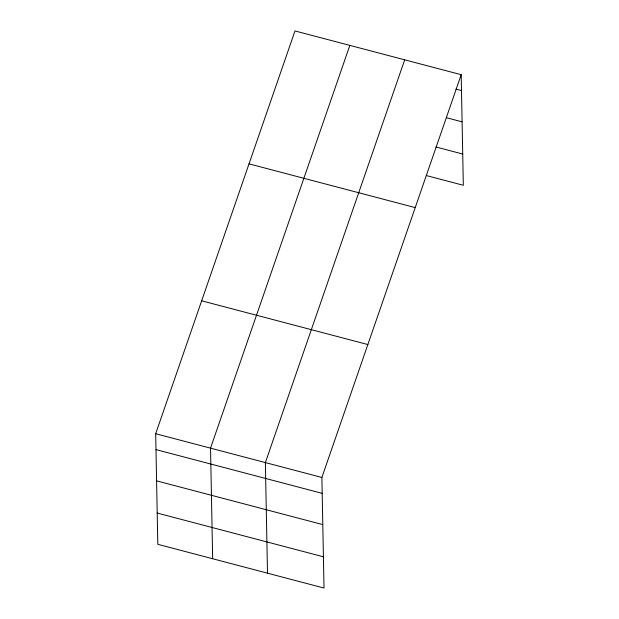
<?xml version="1.0" encoding="UTF-8"?>
<svg xmlns="http://www.w3.org/2000/svg" width="619" height="619" viewBox="0 0 619 619"><rect width="100%" height="100%" fill="white"/><g stroke="black" fill="none" stroke-linecap="round" stroke-linejoin="round"><path stroke-width="0.93" d="M461.194 74.698L321.88 477.458L324.008 588.05L157.806 544.302L155.679 433.718L294.992 30.95L461.194 74.698L463.322 185.282L426.267 175.533M349.843 45.388L210.53 448.148L212.65 558.74M404.687 59.826L265.373 462.586L267.501 573.179M455.94 89.128L461.503 90.591M446.353 117.695L462.099 121.842M435.853 146.966L462.718 154.038M249.024 163.865L415.225 207.605M201.655 300.803L367.856 344.551M155.679 433.718L321.88 477.458M155.988 449.611L322.19 493.351M156.584 480.855L322.785 524.603M157.203 513.05L323.404 556.798"/></g></svg>
